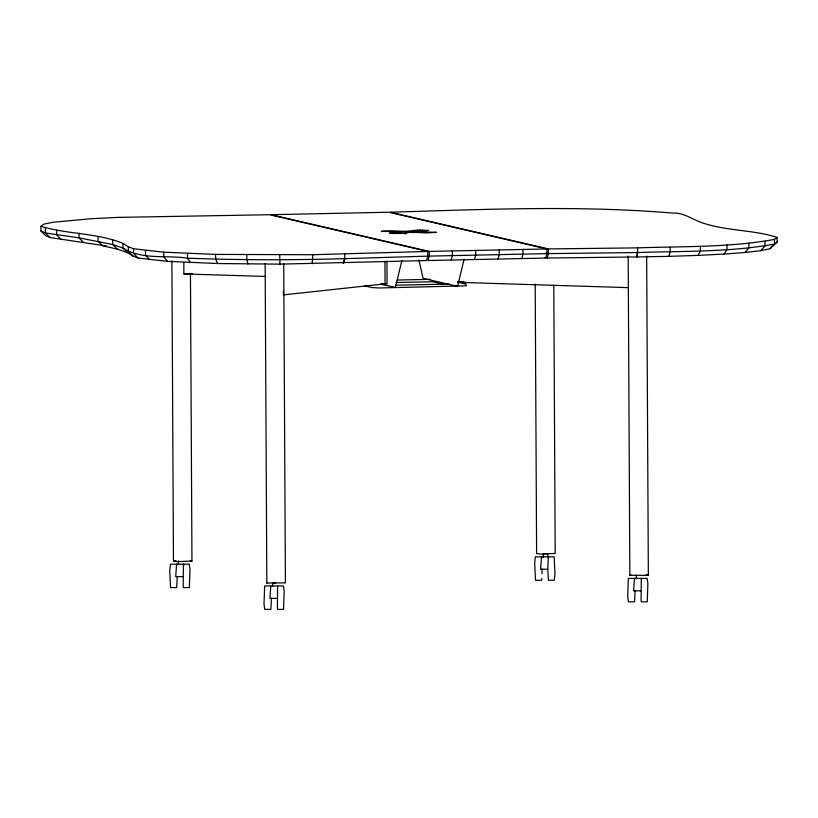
<?xml version="1.0" encoding="UTF-8"?>
<svg xmlns="http://www.w3.org/2000/svg" width="818" height="818" viewBox="0 0 818 818"><rect width="100%" height="100%" fill="white"/><g stroke="black" fill="none" stroke-linecap="round" stroke-linejoin="round"><path stroke-width="1.23" d="M177.24 576.363L176.698 587.6L170.573 587.621L169.766 570.667L170.451 564.185L189.255 564.164L190.001 569.4L189.377 587.6L183.539 587.61L183.212 586.506L183.416 564.175L183.743 565.279M271.423 598.142L270.891 609.39L264.766 609.4L264.02 604.175L264.643 585.964L283.437 585.944L284.183 591.179L283.56 609.379L277.721 609.39L277.404 608.285L277.599 585.954M542.017 573.766L542.15 569.001M547.753 569.256L548.326 556.823L554.164 556.802L554.972 573.755L554.287 580.238L548.449 580.259L547.753 569.256L540.637 569.256L541.496 556.813L548.326 556.823L548.653 557.927M635.116 590.596L634.574 601.833L628.449 601.854L627.703 596.619L628.326 578.418L647.13 578.398L647.876 583.633L647.253 601.833L641.414 601.843L641.087 600.739L641.292 578.408M637.202 256.954L637.672 247.864C683.255 246.279 729.441 247.609 774.472 239.408L777.08 237.363C753.961 229.97 728.613 231.013 705.228 223.774C693.94 220.799 684.83 212.445 672.478 213.079C578.623 205.165 484.256 209.439 390.268 212.199L548.377 248.928L637.672 247.864M541.925 578.428L541.618 580.248L535.493 580.269L534.686 563.316L535.371 556.833L541.496 556.813L541.813 557.917M312.098 263.825L312.895 254.725L427.712 251.443L427.732 256.136L426.587 260.553L279.94 264.142L217.721 263.519L167.445 261.351L138.089 258.018L133.078 256.106L127.598 252.67L122.915 248.048L112.772 244.562L79.039 237.854L45.379 232.956L40.92 230.973L40.9 226.279L43.507 224.244L53.058 222.251L90.951 218.743L117.598 217.394L269.592 214.725L427.712 251.443M401.873 260.564L395.431 287.312L380.482 284.214M464.092 259.255L457.651 286.014L456.199 286.044L423.08 278.355L418.928 259.991M343.652 263.089L344.797 258.672L344.777 253.989M429.225 251.412L429.245 256.106L428.1 260.513L545.749 258.059L546.884 253.641L546.864 248.958L388.754 212.23L271.116 214.694L429.225 251.412L546.864 248.958M451.219 259.94L452.364 255.523L452.334 250.829M474.563 259.398L475.708 254.981L475.677 250.298M498.111 258.907L499.256 254.49L499.236 249.807M521.853 258.457L522.999 254.04L522.968 249.357M544.788 257.455L547.262 258.028L548.408 253.611L548.377 248.928M547.262 258.028L636.547 256.964L637.692 252.547C683.275 250.973 729.472 252.302 774.493 244.091L777.1 242.056L777.08 237.363M270.768 585.954L269.909 598.387L277.026 598.387M634.451 578.398L633.592 590.841L640.719 590.841M636.547 256.964L668.705 256.361L670.167 251.944L670.146 247.261M343.018 263.099L344.797 258.672L427.732 256.136M668.705 256.361L698.04 255.4L700.402 250.942L700.382 246.259M698.04 255.4L723.879 254.081L727.049 249.592L727.028 244.899M723.879 254.081L745.065 252.486L748.889 247.946L748.869 243.263M745.065 252.486L760.638 250.686L764.942 246.085L764.922 241.402M760.638 250.686L769.902 248.754L774.493 244.091L774.472 239.408M777.1 242.056L769.902 248.754M265.155 263.744L266.832 583.019L267.384 582.702M463.417 281.832L457.446 282.312M190.451 273.733L191.954 561.087L176.688 561.629L173.457 561.066L171.892 260.942M628.183 256.044L629.85 575.32L631.159 575.003M413.121 230.471L407.425 231.463L390.718 230.737L381.372 231.289L402.988 232.015L389.491 233.191L393.294 233.529L403.908 233.314L410.554 232.189L427.262 232.915L436.607 232.353L414.992 231.627L428.489 230.461L420.043 230.083L413.121 230.471L413.131 232.823M408.294 232.332L412.722 232.189M384.951 261.361L385.063 283.856L283.457 294.889L283.437 291.136M173.457 561.066L176.156 560.77M646.67 256.065L648.347 575.34L629.85 575.32M386.965 261.106L387.078 283.601L382.108 283.907M429.245 256.106L546.884 253.641M344.797 258.672C292.384 260.124 239.919 260.206 187.516 258.161C166.351 254.93 141.8 260.104 122.915 248.048L122.894 243.365C96.759 232.711 67.444 234.459 40.9 226.279M409.215 231.371L405.247 231.463L405.268 233.805M183.815 262.68L183.876 273.928L192.445 273.754M397.17 280.032L430.329 279.337M395.984 282.537L432.916 281.76L443.438 284.204M381.392 283.938L385.063 283.856M465.115 282.169L457.763 282.322L628.469 287.65M385.605 285.4L388.151 285.349M395.789 285.185L449.276 284.071M637.692 252.547L548.408 253.611L545.933 253.038M122.894 243.365L128.334 246.77L133.508 248.744L163.764 252.179L215.594 254.408L312.895 254.725M182.843 576.608L175.717 576.608L176.576 564.164L176.903 565.279M273.406 582.856L275.615 582.866M183.876 273.928L265.38 276.443M106.401 245.993L49.959 237.547L45.644 235.625L40.92 230.973M646.128 574.85L648.347 575.34M266.832 583.019L285.41 582.886L283.734 263.601M190.267 560.79L191.954 561.087M457.477 282.138L466.086 284.132L466.291 285.84L379.572 287.967L372.108 287.599L364.726 285.881M127.598 252.67L117.383 249.163L102.639 245.737L98.119 241.157L98.088 236.474M133.078 256.106L128.365 251.453L128.334 246.77M117.383 249.163L112.772 244.562L112.741 239.878M49.959 237.547L45.379 232.956L45.348 228.273M138.089 258.018L133.538 253.427L133.508 248.744M83.446 242.414L79.039 237.854L79.019 233.171M60.931 239.347L56.687 234.807L56.657 230.124M149.725 259.797L145.522 255.257L145.502 250.574M167.445 261.351L163.794 256.862L163.764 252.179M190.451 262.609L187.516 258.161L187.486 253.478M217.721 263.519L215.615 259.101L215.594 254.408M247.997 264.03L246.842 259.633L246.821 254.94M279.94 264.142L279.746 255.052M636.292 575.187L636.373 578.817M543.418 557.222L543.336 553.602L547.682 553.602L547.733 557.222M272.609 582.743L272.691 586.363M178.426 560.954L178.498 564.584M553.786 285.237L555.187 553.428L541.168 554.103L536.608 553.571L535.197 284.102M422.446 230.083L422.456 232.424M420.043 230.083L420.053 232.424M417.691 230.124L417.712 232.476M414.061 230.339L414.082 232.68M406.321 231.474L406.331 233.815M404.368 231.422L404.378 233.764"/></g></svg>
